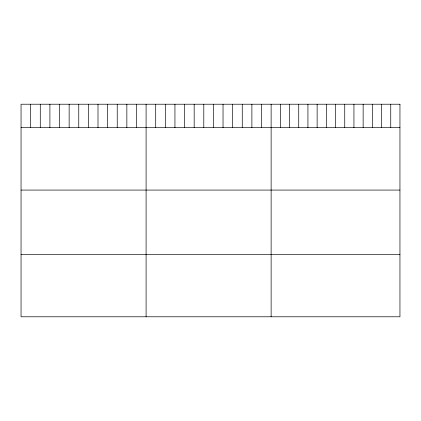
<?xml version="1.0" encoding="UTF-8"?>
<svg xmlns="http://www.w3.org/2000/svg" width="421" height="421" viewBox="0 0 421 421"><rect width="100%" height="100%" fill="white"/><g stroke="black" fill="none" stroke-linecap="round" stroke-linejoin="round"><path stroke-width="0.63" d="M21.05 127.668L399.95 127.668M21.05 190.076L399.95 190.076M21.05 254.373L399.95 254.373M390.746 104.219L390.746 127.668M381.547 104.219L381.547 127.668M372.343 104.219L372.343 127.668M363.144 104.219L363.144 127.668M353.94 104.219L353.94 127.668M344.741 104.219L344.741 127.668M335.537 104.219L335.537 127.668M326.333 104.219L326.333 127.668M317.134 104.219L317.134 127.668M307.93 104.219L307.93 127.668M298.731 104.219L298.731 127.668M289.527 104.219L289.527 127.668M280.328 104.219L280.328 127.668M271.124 104.219L271.124 316.781M261.504 104.219L261.504 127.668M251.89 104.219L251.89 127.668M242.27 104.219L242.27 127.668M232.65 104.219L232.65 127.668M223.035 104.219L223.035 127.668M213.415 104.219L213.415 127.668M203.796 104.219L203.796 127.668M194.176 104.219L194.176 127.668M184.561 104.219L184.561 127.668M174.941 104.219L174.941 127.668M165.321 104.219L165.321 127.668M155.707 104.219L155.707 127.668M146.087 104.219L146.087 316.781M136.467 104.219L136.467 127.668M126.853 104.219L126.853 127.668M117.233 104.219L117.233 127.668M107.613 104.219L107.613 127.668M97.998 104.219L97.998 127.668M88.378 104.219L88.378 127.668M78.759 104.219L78.759 127.668M69.139 104.219L69.139 127.668M59.524 104.219L59.524 127.668M49.904 104.219L49.904 127.668M40.284 104.219L40.284 127.668M30.67 104.219L30.67 127.668M399.95 104.219L21.05 104.219L21.05 316.781L399.95 316.781L399.95 104.219"/></g></svg>
